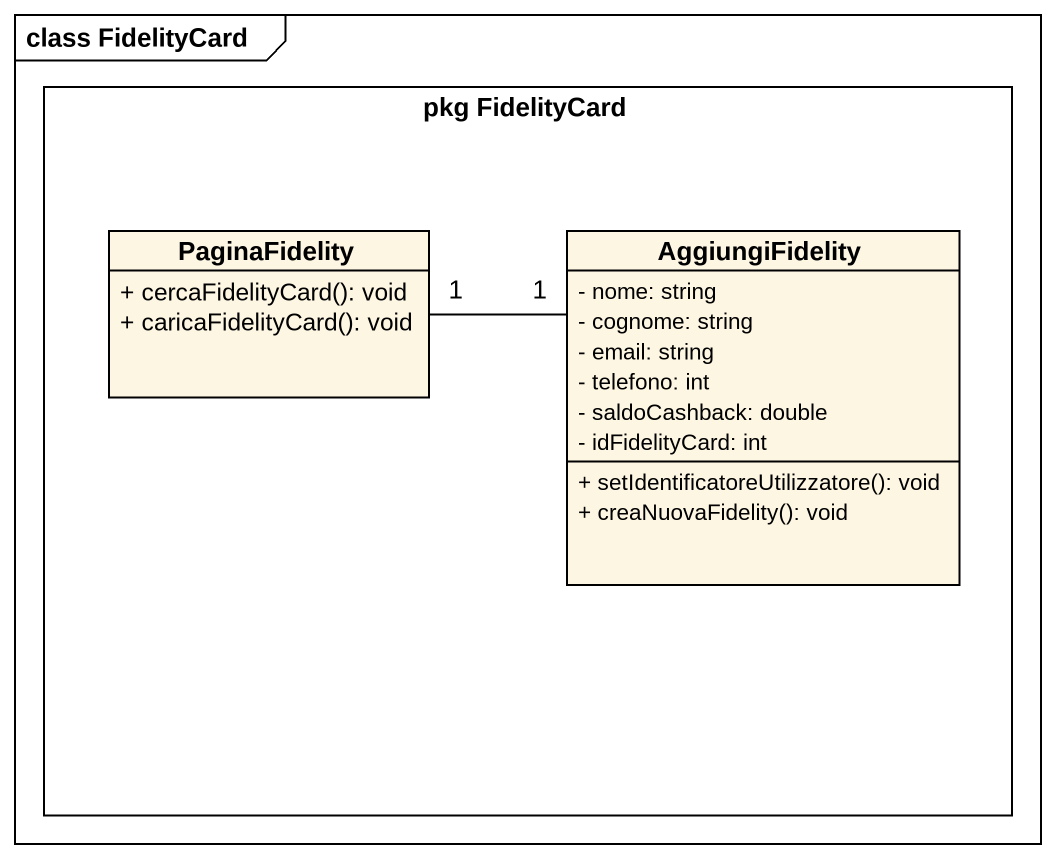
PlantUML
@startuml
mainframe class FidelityCard
hide circle
hide empty members
skinparam classAttributeIconSize 0
rectangle "pkg FidelityCard" as pkg_FidelityCard {
  class PaginaFidelity {
    + cercaFidelityCard(): void
    + caricaFidelityCard(): void
  }
  class AggiungiFidelity {
    - nome: string
    - cognome: string
    - email: string
    - telefono: int
    - saldoCashback: double
    - idFidelityCard: int
    + setIdentificatoreUtilizzatore(): void
    + creaNuovaFidelity(): void
  }
}
PaginaFidelity "1" -right- "1" AggiungiFidelity
@enduml
